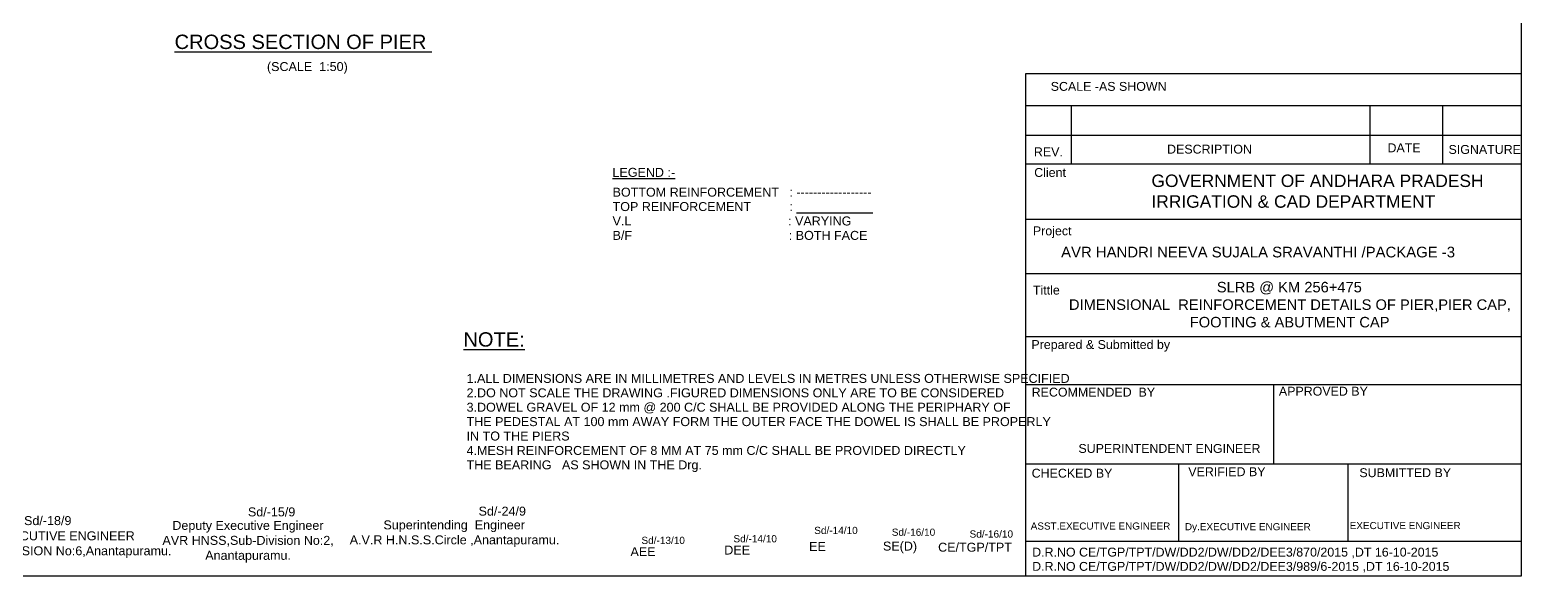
# Model space of a CAD drawing. Header units: inches. Extents: x 1336 to 2584, y 27 to 935.
# Drawn here: x 1753 to 2584, y 27 to 331 of the extents above; entities that cross this region are included whole.
import ezdxf

# ---------------------------------------------------------------- set-up
doc = ezdxf.new("R2010")
doc.units = ezdxf.units.IN
doc.header["$MEASUREMENT"] = 0
doc.layers.add('TEXT', color=1, linetype='Continuous')
doc.styles.get("Standard").update_dxf_attribs({"font": 'arial.ttf', "height": 5})

msp = doc.modelspace()

# ---------------------------------------------------------------- linework, layer by layer
at = {"color": 0}
for points in [[(2584.21826, 26.87469), (1335.85342, 26.87469), (1335.85342, 934.98813), (2584.21826, 934.98813)], [(2584.21826, 26.87469), (2308.14622, 26.87469), (2308.14622, 307.13745), (2584.21826, 307.13745)]]:
    msp.add_lwpolyline(points, close=True, dxfattribs=at)
for points in [[(2308.14622, 289.32536), (2584.21826, 289.32536)], [(2333.52342, 289.32536), (2333.52342, 256.66583)], [(2499.96147, 289.32536), (2499.96147, 256.66583)], [(2540.34086, 289.32536), (2540.34086, 256.66583)], [(2308.14622, 272.63969), (2584.21826, 272.63969)], [(2308.14622, 256.66583), (2584.21826, 256.66583)], [(2308.14622, 225.91615), (2584.21826, 225.91615)], [(2308.14622, 195.56581), (2584.21826, 195.56581)], [(2308.14622, 160.42332), (2584.21826, 160.42332)], [(2308.14622, 133.6671), (2584.21826, 133.6671)], [(2446.18224, 133.6671), (2446.18224, 89.51398)], [(2308.14622, 89.51398), (2584.21826, 89.51398)], [(2393.18921, 89.51398), (2393.18921, 46.38455)], [(2487.542, 89.51398), (2487.542, 46.38455)], [(2308.14622, 46.38455), (2584.21826, 46.38455)]]:
    msp.add_lwpolyline(points, dxfattribs=at)

# ---------------------------------------------------------------- texts
for s, height, p in [('SCALE -AS SHOWN ', 4.951664, (2322.03086, 297.43034)), ('DESCRIPTION ', 4.951664, (2386.89808, 262.44635)), ('DATE', 4.951664, (2509.7265, 263.18545)), ('SIGNATURE', 4.951664, (2543.73408, 262.27276)), ('REV.', 4.951664, (2312.65842, 260.96815)), ('Client ', 4.951664, (2312.83585, 249.44618)), ('Project', 4.951664, (2312.1065, 216.90552)), ('Tittle', 4.951664, (2312.1065, 183.87917)), ('Prepared & Submitted by', 4.951664, (2311.26666, 153.52836)), ('RECOMMENDED  BY ', 4.951664, (2311.42863, 126.98602)), ('APPROVED BY ', 4.951664, (2449.19178, 127.52251)), ('SUPERINTENDENT ENGINEER', 4.951664, (2337.47741, 95.60168)), ('CHECKED BY ', 4.951664, (2311.42905, 81.82023)), ('VERIFIED BY ', 4.951664, (2398.7059, 82.62496)), ('SUBMITTED BY', 4.951664, (2494.03908, 82.08847)), ('ASST.EXECUTIVE ENGINEER', 3.9613312, (2310.89196, 52.85006)), ('Dy.EXECUTIVE ENGINEER', 3.9613312, (2396.82609, 52.48068)), ('EXECUTIVE ENGINEER', 3.9613312, (2488.6682, 53.11831)), ('D.R.NO CE/TGP/TPT/DW/DD2/DW/DD2/DEE3/870/2015 ,DT 16-10-2015', 4.951664, (2311.69018, 37.81338)), ('D.R.NO CE/TGP/TPT/DW/DD2/DW/DD2/DEE3/989/6-2015 ,DT 16-10-2015', 4.951664, (2311.69018, 29.85897))]:
    msp.add_text(s, height=height, dxfattribs=at).set_placement(p)
at = {"color": 0, "attachment_point": 1}
for s, insert, char_height, width in [('\\pi8.1459;{\\H1.1667x;GOVERNMENT OF ANDHARA PRADESH  \\P\\pi21.503;IRRIGATION & CAD DEPARTMENT} ', (2370.01692, 250.75454), 5.9419968, 200.1030297), ('AVR HANDRI NEEVA SUJALA SRAVANTHI /PACKAGE -3', (2327.82752, 210.51819), 5.9419968, 219.2526299), ('\\pi125.05;SLRB @ KM 256+475\\P\\pi42.636;DIMENSIONAL  REINFORCEMENT DETAILS OF PIER,PIER CAP,\\P\\pi109.96;FOOTING & ABUTMENT CAP', (2289.56587, 190.93688), 5.8543682, 330.2164083)]:
    msp.add_mtext(s, dxfattribs=dict(at, insert=insert, char_height=char_height, width=width))
at = {"layer": 'TEXT', "color": 0}
for s, height, p in [('%%UCROSS SECTION OF PIER ', 8, (1833.78376, 320.74485)), ('(SCALE  1:50)', 5, (1885.25552, 308.45502)), ('%%ULEGEND :-', 5, (2077.79231, 249.48791)), ('BOTTOM REINFORCEMENT   : ------------------', 5, (2077.85799, 238.44743)), ('TOP REINFORCEMENT           : %%U                      ', 5, (2077.85799, 230.41537)), ('V.L                                             : VARYING ', 5, (2077.85799, 222.38331)), ('B/F                                             : BOTH FACE ', 5, (2077.85799, 214.35125)), ('%%UNOTE:', 8, (1994.7338, 154.84751)), ('1.ALL DIMENSIONS ARE IN MILLIMETRES AND LEVELS IN METRES UNLESS OTHERWISE SPECIFIED', 5, (1996.49127, 134.62725)), ('2.DO NOT SCALE THE DRAWING .FIGURED DIMENSIONS ONLY ARE TO BE CONSIDERED ', 5, (1996.49127, 126.59519)), ('3.DOWEL GRAVEL OF 12 mm @ 200 C/C SHALL BE PROVIDED ALONG THE PERIPHARY OF', 5, (1996.49127, 118.56313)), ('THE PEDESTAL AT 100 mm AWAY FORM THE OUTER FACE THE DOWEL IS SHALL BE PROPERLY', 5, (1996.49127, 110.53107)), ('IN TO THE PIERS ', 5, (1996.49127, 102.49901)), ('THE BEARING   AS SHOWN IN THE Drg.', 5, (1996.49127, 86.43489)), ('4.MESH REINFORCEMENT OF 8 MM AT 75 mm C/C SHALL BE PROVIDED DIRECTLY ', 5, (1996.49127, 94.46695)), ('Sd/-18/9', 5, (1749.87794, 55.35701)), ('Sd/-15/9', 5, (1874.64445, 60.2104)), ('Sd/-24/9', 5, (2003.17712, 60.62764)), ('Sd/-14/10', 4, (2145.22259, 45.75613)), ('Sd/-14/10', 4, (2190.24734, 50.3874)), ('Sd/-16/10', 4, (2233.4464, 49.3965)), ('Sd/-16/10', 4, (2276.8186, 48.38873)), ('AEE', 5, (2087.83699, 38.04075)), ('Sd/-13/10', 4, (2093.94625, 44.83892)), ('DEE', 5, (2140.12254, 38.95124)), ('EE', 5, (2187.39596, 40.99986)), ('SE(D)', 5, (2228.54297, 41.15119)), ('CE/TGP/TPT', 5, (2259.27943, 40.51189))]:
    msp.add_text(s, height=height, dxfattribs=at).set_placement(p)
at = {"layer": 'TEXT', "color": 0, "char_height": 5, "attachment_point": 1}
for s, insert, width in [('\\pi21.932;Superintending  Engineer  \\P\\pi3.1188;A.V.R H.N.S.S.Circle ,Anantapuramu.', (1928.2461, 57.96558), 122.4790615), ('\\pi20.439;EXECUTIVE ENGINEER  \\P\\pi0.50511;HNSS,DIVISION No:6,Anantapuramu.', (1713.12849, 51.8689), 118.2510196), ('\\pi16.093;Deputy Executive Engineer  \\P\\pi10.563;AVR HNSS,Sub-Division No:2,\\P\\pi34.422;Anantapuramu.', (1816.43427, 57.67712), 115.9997109)]:
    msp.add_mtext(s, dxfattribs=dict(at, insert=insert, width=width))

doc.saveas('drawing.dxf')
